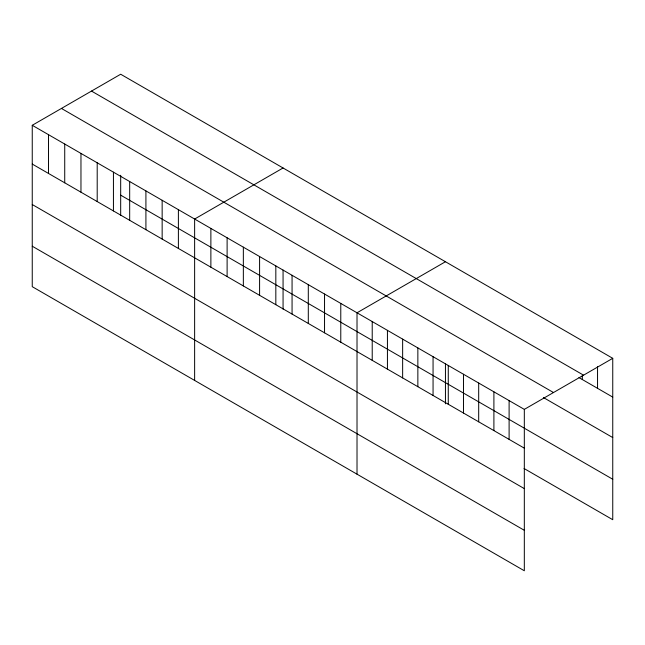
<?xml version="1.0" encoding="UTF-8"?>
<svg xmlns="http://www.w3.org/2000/svg" width="645" height="645" viewBox="0 0 645 645"><rect width="100%" height="100%" fill="white"/><g stroke="black" fill="none" stroke-linecap="round" stroke-linejoin="round"><path stroke-width="0.97" d="M32.25 125.291L524.321 409.382L524.321 570.769L32.25 286.678L32.25 125.291L120.68 74.231L612.75 358.322L612.75 519.709L524.03 468.488M283.066 167.982L194.629 219.042L194.629 380.429M445.445 261.733L357.016 312.793L357.016 474.18M524.321 409.382L612.75 358.322M91.501 91.082L583.564 375.172M578.952 377.591L612.75 397.102M61.436 108.441L553.499 392.531M543.461 397.562L612.75 437.56M120.68 195.161L612.75 479.251M32.25 164.064L524.321 448.162M32.25 204.53L524.321 488.62M32.25 246.213L524.321 530.303M597.544 366.449L597.544 388.322M582.33 375.567L582.33 379.542M509.107 400.601L509.107 439.374M493.901 391.821L493.901 430.594M478.687 383.041L478.687 421.814M463.481 374.253L463.481 413.034M448.275 365.473L448.275 404.254M445.445 363.804L445.445 403.851M433.061 356.693L433.061 395.474M417.855 347.913L417.855 386.694M402.641 339.133L402.641 377.914M387.435 330.353L387.435 369.125M372.221 321.573L372.221 360.345M340.778 303.416L340.778 342.189M324.54 294.039L324.54 332.82M308.302 284.663L308.302 323.443M292.064 275.286L292.064 314.067M283.066 270.053L283.066 309.14M275.826 265.917L275.826 304.69M259.588 256.541L259.588 295.313M243.35 247.164L243.35 285.945M227.113 237.787L227.113 276.568M210.875 228.411L210.875 267.191M178.391 209.665L178.391 248.438M162.153 200.289L162.153 239.069M145.915 190.912L145.915 229.693M129.677 181.535L129.677 220.316M120.68 175.311L120.68 215.39M113.439 172.167L113.439 210.939M97.202 162.79L97.202 201.562M80.964 153.413L80.964 192.194M64.726 144.037L64.726 182.817M48.488 134.66L48.488 173.441"/></g></svg>
